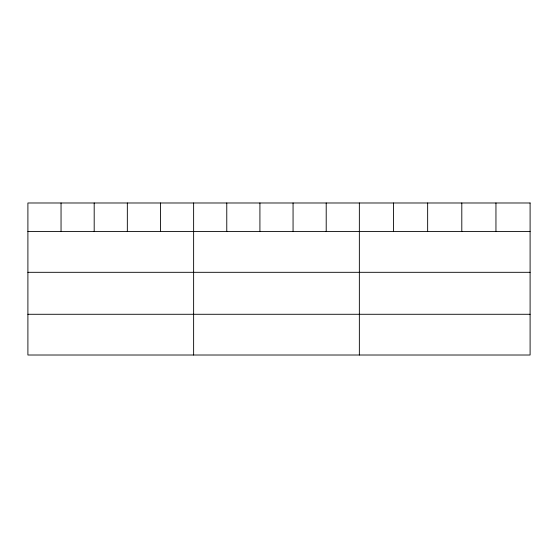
<?xml version="1.0" encoding="UTF-8"?>
<svg xmlns="http://www.w3.org/2000/svg" width="558" height="558" viewBox="0 0 558 558"><rect width="100%" height="100%" fill="white"/><g stroke="black" fill="none" stroke-linecap="round" stroke-linejoin="round"><path stroke-width="0.84" d="M27.9 231.577L530.1 231.577M27.9 272.311L530.1 272.311M27.9 314.28L530.1 314.28M495.95 202.986L495.95 231.577M461.801 202.986L461.801 231.577M427.651 202.986L427.651 231.577M393.502 202.986L393.502 231.577M359.352 202.986L359.352 355.014M326.207 202.986L326.207 231.577M293.062 202.986L293.062 231.577M259.916 202.986L259.916 231.577M226.771 202.986L226.771 231.577M193.626 202.986L193.626 355.014M160.481 202.986L160.481 231.577M127.336 202.986L127.336 231.577M94.19 202.986L94.19 231.577M61.045 202.986L61.045 231.577M530.1 202.986L27.9 202.986L27.9 355.014L530.1 355.014L530.1 202.986"/></g></svg>
